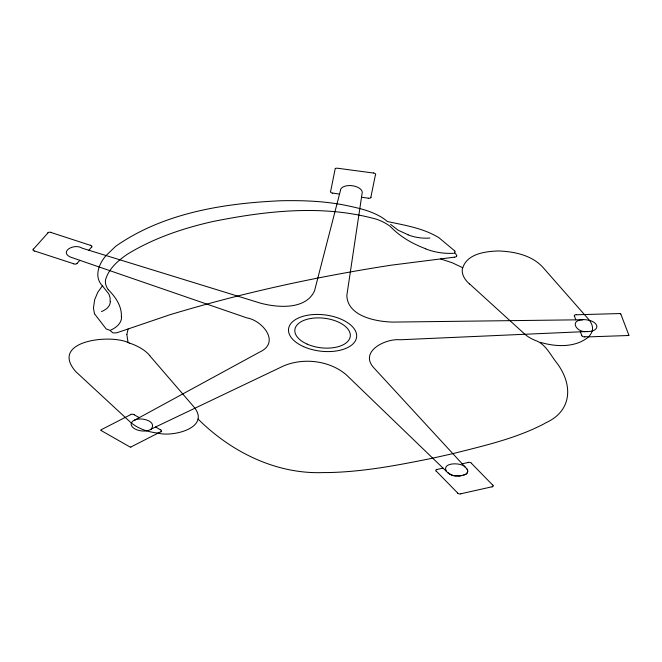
<?xml version="1.0" encoding="UTF-8"?>
<svg xmlns="http://www.w3.org/2000/svg" width="662" height="662" viewBox="0 0 662 662"><rect width="100%" height="100%" fill="white"/><g stroke="black" fill="none" stroke-linecap="round" stroke-linejoin="round"><path stroke-width="0.99" d="M121.361 317.015C122.023 306.225 115.536 296.907 108.254 289.666M335.204 168.653L330.636 191.45M110.173 301.475L110.091 297.784L108.841 294.011L102.42 285.81L97.744 292.339L94.641 299.778L93.458 308.153L94.484 313.78M462.564 268.433C466.818 253.654 485.403 251.403 498.461 250.964C514.208 251.51 531.561 255.118 542.708 267.117L588.212 318.877A44.47 23.7 6.8 0 1 589.445 320.4L589.461 320.441M370.877 197.202L375.462 174.636M158.044 433.155C173.469 437.292 212.113 427.371 193.188 406.079L149.703 355.651M126.872 334.409L128.105 328.973L169.803 314.789C242.242 292.877 316.436 276.716 391.209 265.181L454.322 257.187M340.483 190.383L314.524 290.875C305.753 310.155 277.163 307.706 260.141 303.055L82.278 248.225C73.259 242.491 56.858 253.38 73.424 258.114L246.86 317.892C262.276 320.367 280.82 342.353 259.752 352.018L134.634 420.163M88.898 250.269L91.538 247.083M33.365 249.21L47.995 232.883M76.908 263.418L79.879 260.34M455.663 476.003L459.536 475.895A17.742 9.458 6.8 0 0 461.737 475.515L463.657 475.018A15.516 8.267 6.8 0 0 464.112 474.869C467.554 474.48 469.259 470.384 466.238 468.166A21.01 11.196 6.8 0 0 465.601 467.513L374.369 368.395C358.216 351.795 385.549 338.265 400.013 339.772L586.309 331.554A9.657 5.147 6.8 0 0 586.722 331.579L587.26 331.546M335.336 168.371L337.264 168.189L373.385 173.03M150.696 429.348L151.035 429.216A9.657 5.147 6.8 0 0 151.317 429.009C157.109 420.85 140.915 417.06 135.131 419.898M100.963 429.87L124.605 417.73M125.25 417.408L130.728 414.611M130.811 447.04L160.742 431.781M464.41 474.77C467.67 474.306 468.746 470.243 466.429 468.382M151.317 429.009L283.849 365.805C303.883 357.505 329.51 360.558 346.193 374.709L446.784 471.733A21.01 11.196 6.8 0 0 447.429 472.387L450.052 474.348M463.657 475.018L463.69 475.002A14.514 7.737 6.8 0 0 464.12 474.861M128.105 328.973L116.545 332.862L112.987 332.92L109.735 330.222L106.201 328.964L94.534 313.838M437.135 469.474L442.994 468.051M452.527 453.718L432.923 458.112M452.816 453.652C483.641 445.807 515.259 438.782 543.676 424.028A110.372 58.81 6.8 0 0 545.662 422.877C572.787 410.68 572.92 383.985 556.568 362.635C550.221 354.633 545.265 343.454 534.929 340.309C530.419 338.381 526.116 335.808 522.699 332.258L469.648 283.973M460.893 493.761L491.916 486.818M432.725 458.154C397.887 465.237 362.668 472.023 327.003 472.577A110.372 58.81 6.8 0 1 323.883 472.56C276.344 474.522 231.129 451.997 198.021 418.996M462.117 463.764L468.158 462.523M582.808 319.754C568.823 320.292 576.801 332.705 586.309 331.554M628.23 335.518L589.114 336.859A8.043 4.286 6.8 0 0 588.576 336.9C575.559 347.823 555.865 347.004 540.341 342.304M459.023 475.945L453.065 475.564L450.127 474.298M576.395 314.764L619.98 313.54M584.72 336.793L588.659 336.677A39.521 21.06 6.8 0 0 592.217 330.917L592.093 330.926A11.031 5.884 6.8 0 1 586.731 331.612M340.417 190.375A10.973 5.85 6.8 0 1 352.498 185.765A10.973 5.85 6.8 0 1 362.081 193.47L346.83 295.492C347.509 316.56 376.661 321.831 393.327 322.088L582.063 319.771M146.484 430.755L146.608 430.73A11.064 5.892 6.8 0 0 151.085 429.241M455.34 475.978L453.213 475.606M361.452 197.259L368.287 198.137M332.721 193.056L339.515 194.123M440.677 258.941L452.237 262.764L462.713 267.738M453.205 475.531L451.558 474.985M129.313 343.098C111.77 333.516 48.458 340.525 75.865 371.705L129.769 421.586A44.47 23.7 6.8 0 0 131.407 423.018L131.473 423.043A35.599 18.975 6.8 0 0 146.476 430.805M51.156 232.528L90.297 245.296M34.606 251.006L73.747 263.774M408.049 234.745L398.119 230.202L390.613 224.401M425.807 248.804C412.625 243.856 400.063 236.748 390.323 226.47A39.828 21.225 6.8 0 0 376.769 219.312C323.577 204.326 266.811 210.756 213.437 221.406C183.515 228.084 153.94 238.014 127.65 254.043C118.225 260.389 108.518 268.739 105.473 280.1A39.828 21.225 6.8 0 0 108.237 289.666M451.376 474.993L447.603 472.536M465.262 467.207C461.679 462.175 441.024 462.159 446.511 471.443M134.088 414.784L139.293 417.631M100.765 430.317L129.769 446.85A1.688 0.902 6.8 0 0 130.803 447.131M155.653 426.982L160.618 429.952M454.446 252.992L454.612 253.099A7.572 4.03 6.8 0 1 456.706 255.789L456.689 255.888M454.695 250.89L438.939 237.724C423.548 228.225 404.863 225.262 387.518 221.555C376.024 211.914 360.997 208.588 346.689 205.559C325.232 201.083 303.204 200.329 281.358 200.735C224.087 203.226 163.613 212.742 115.668 246.297L106.044 255.557C98.911 263.733 93.623 276.782 102.395 285.785M471.394 463.292L492.751 485.13M436.299 471.154L457.657 492.991M620.815 314.061L628.9 335.253M580.293 331.852L581.873 335.576M574.517 316.105L575.758 319.845M126.856 334.567L128.097 342.701M453.487 253.281A36.476 19.438 6.8 0 1 425.716 248.879M121.543 317.024A36.476 19.438 6.8 0 1 110.811 330.057M582.13 319.688A10.733 5.718 6.8 0 1 589.437 320.466A35.599 18.975 6.8 0 1 592.291 330.917M129.363 343.04A42.277 22.533 6.8 0 1 149.819 355.635M574.293 316.113A2.648 1.407 6.8 0 1 576.354 314.632M589.536 320.375A11.08 5.9 6.8 0 1 596.743 325.729A11.08 5.9 6.8 0 1 592.333 331M429.861 238.022A27.44 14.622 6.8 0 1 407.966 234.811M461.737 475.515A16.476 8.78 6.8 0 1 459.354 475.912M469.54 283.998A42.277 22.533 6.8 0 1 462.44 268.416M584.769 336.917A2.648 1.407 6.8 0 1 581.65 335.584M131.531 423.051A10.733 5.718 6.8 0 1 134.965 419.873M131.316 423.035A11.08 5.9 6.8 0 0 135.28 429.108A11.08 5.9 6.8 0 0 146.567 430.863A39.521 21.06 6.8 0 0 158.044 433.13M90.396 245.188A2.648 1.407 6.8 0 1 91.753 247.158M47.788 232.809A2.648 1.407 6.8 0 1 51.255 232.42M34.515 251.105A2.648 1.407 6.8 0 1 33.15 249.144M77.123 263.484A2.648 1.407 6.8 0 1 73.656 263.873M436.093 471.203A2.648 1.407 6.8 0 1 437.011 469.35M461 493.885A2.648 1.407 6.8 0 1 457.45 493.041M492.95 485.081A2.648 1.407 6.8 0 1 492.04 486.934M468.042 462.399A2.648 1.407 6.8 0 1 471.601 463.251M628.875 335.369A1.531 0.819 6.8 0 1 628.213 335.485M620.095 313.465A1.754 0.935 6.8 0 1 620.749 314.069M456.763 255.896A3.583 1.912 6.8 0 1 454.331 257.212M454.612 250.915A2.929 1.564 6.8 0 1 454.347 252.925M371.109 197.235A2.648 1.407 6.8 0 1 368.271 198.261M373.418 172.914A2.648 1.407 6.8 0 1 375.693 174.669M332.688 193.18A2.648 1.407 6.8 0 1 330.404 191.417M160.775 429.878A2.648 1.407 6.8 0 1 160.916 431.881M130.555 414.511A2.648 1.407 6.8 0 1 134.245 414.702M110.339 301.491A27.44 14.622 6.8 0 1 101.468 311.595M303.684 346.681A34.275 18.263 6.8 0 0 356.611 337.074A34.275 18.263 6.8 0 0 307.458 315.278A34.275 18.263 6.8 0 0 303.684 346.681M307.201 344.141A27.895 14.862 6.8 0 0 350.281 336.321A27.895 14.862 6.8 0 0 310.271 318.571A27.895 14.862 6.8 0 0 307.201 344.141"/></g></svg>
